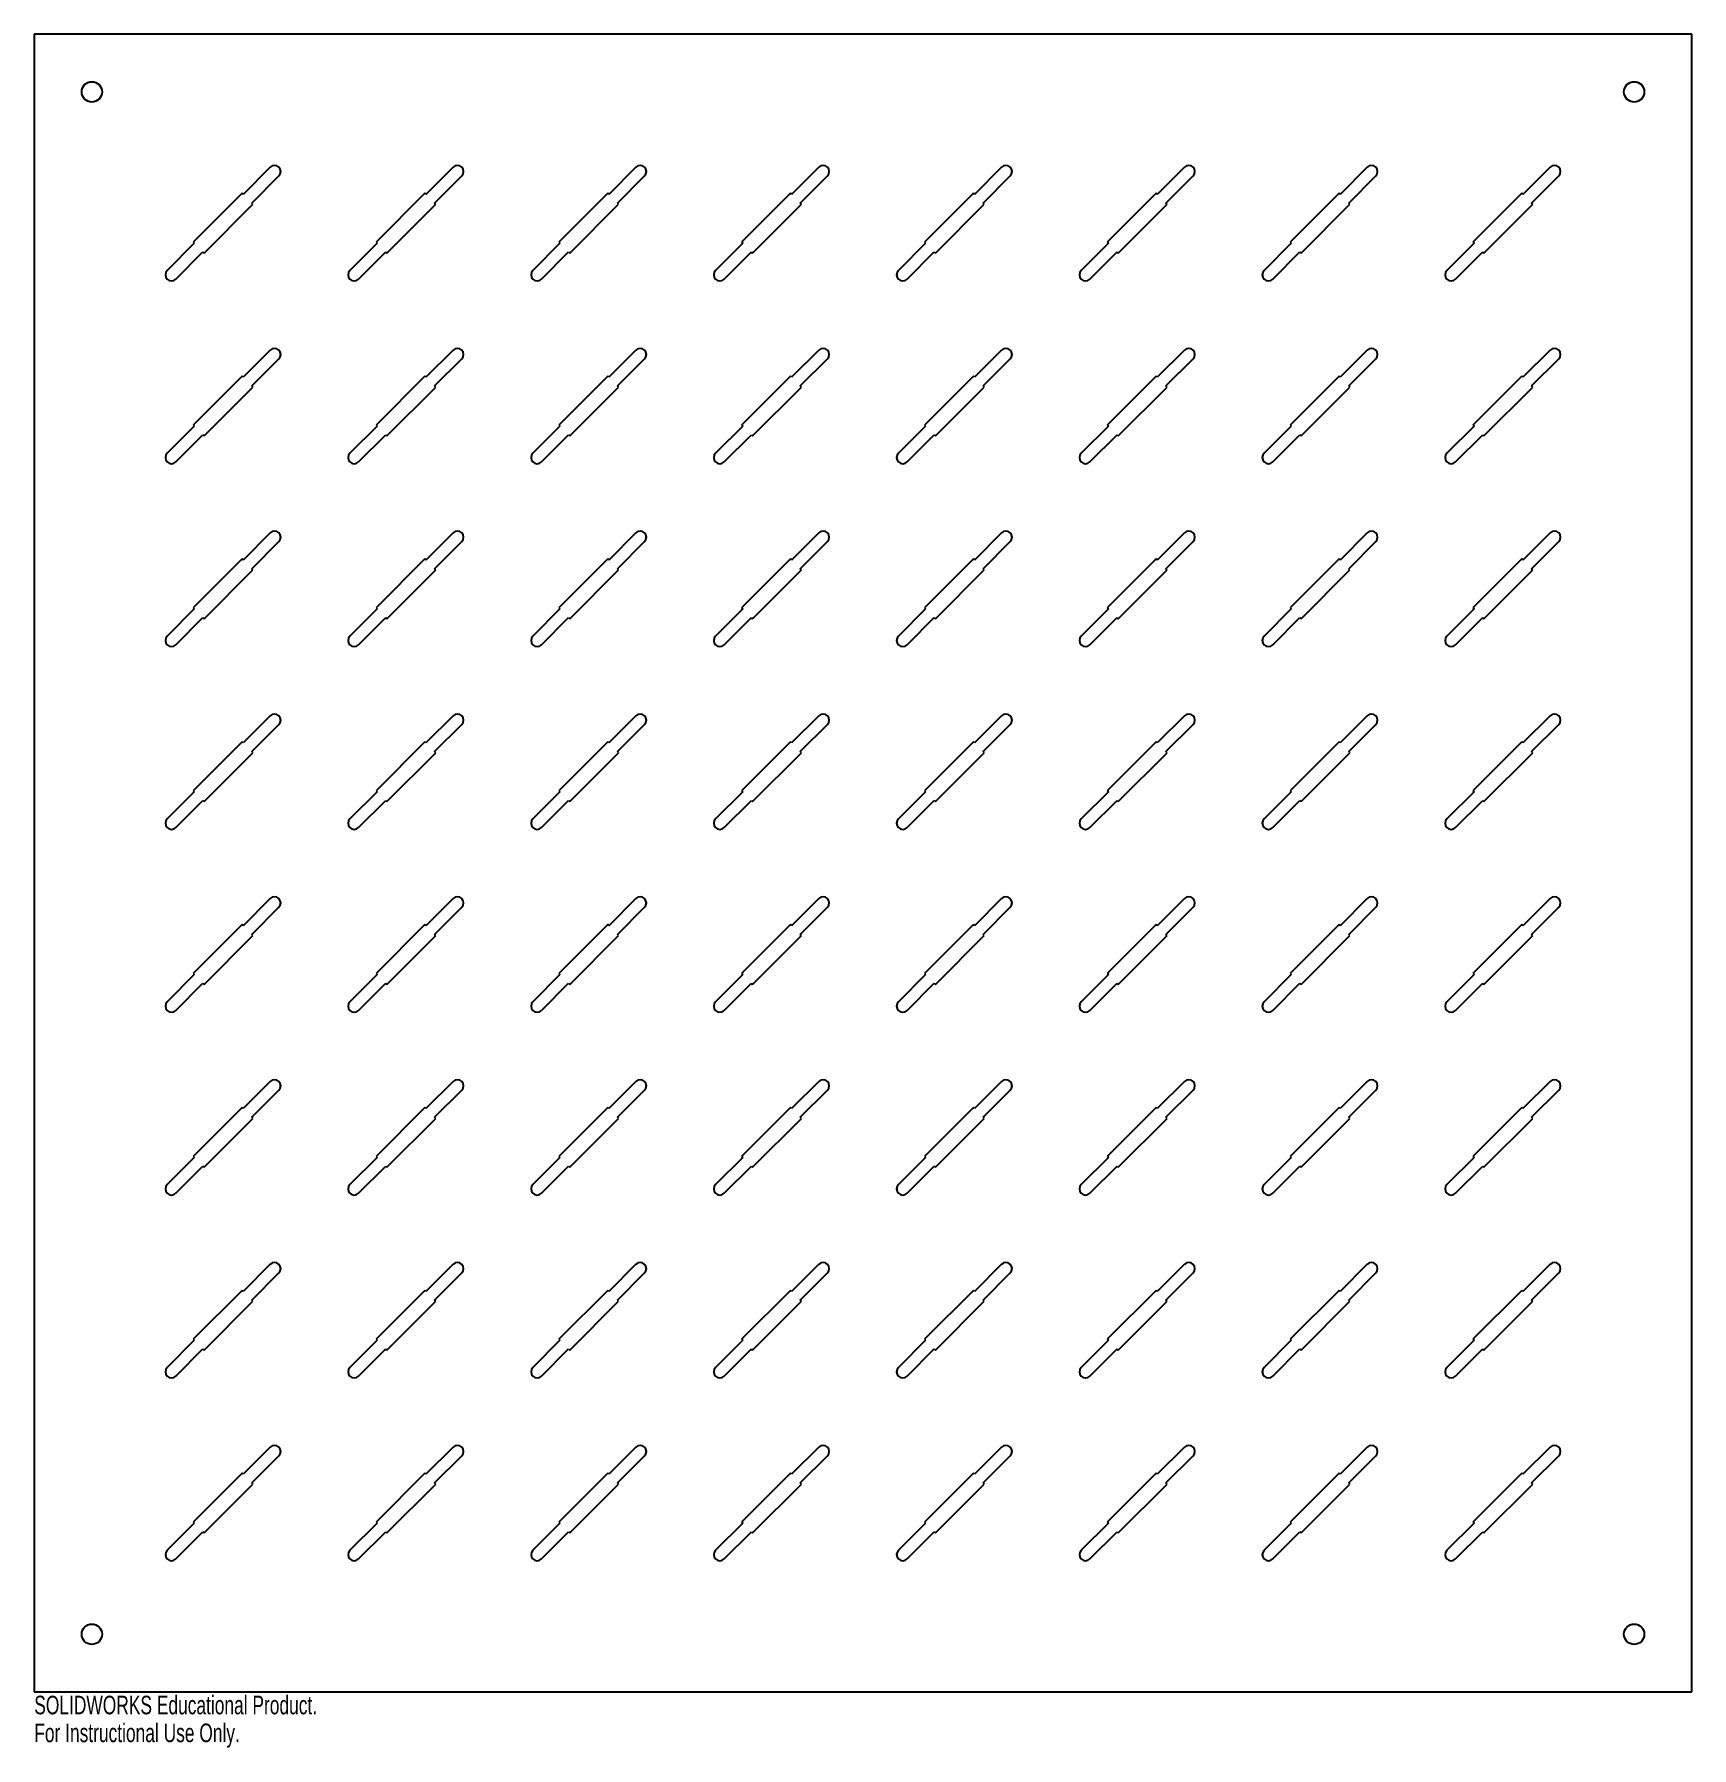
# Model space of a CAD drawing. Header units: millimetres. Extents: x 0 to 432, y -15 to 432.
import ezdxf

# ---------------------------------------------------------------- set-up
doc = ezdxf.new("R2010")
doc.units = ezdxf.units.MM
doc.styles.add('SLDTEXTSTYLE0', font='TXT', dxfattribs={"width": 0.7})

msp = doc.modelspace()

# ---------------------------------------------------------------- linework, layer by layer
at = {"color": 7, "linetype": 'Continuous', "lineweight": 25}
for p, q in [((431.8, 431.8), (0, 431.8)), ((0, 431.8), (0, 0)), ((431.8, 0), (431.8, 431.8)), ((61.49, 397.15), (54.42, 390.07)), ((56.66, 387.83), (63.74, 394.9)), ((109.12, 397.15), (102.05, 390.07)), ((104.29, 387.83), (111.37, 394.9)), ((156.75, 397.15), (149.68, 390.07)), ((151.92, 387.83), (159, 394.9)), ((204.38, 397.15), (197.31, 390.07)), ((199.55, 387.83), (206.63, 394.9)), ((252.01, 397.15), (244.94, 390.07)), ((247.18, 387.83), (254.26, 394.9)), ((299.64, 397.15), (292.57, 390.07)), ((294.81, 387.83), (301.89, 394.9)), ((347.27, 397.15), (340.2, 390.07)), ((342.44, 387.83), (349.52, 394.9)), ((394.9, 397.15), (387.83, 390.07)), ((390.07, 387.83), (397.15, 394.9)), ((54.13, 390.37), (41.4, 377.64)), ((54.42, 390.07), (54.13, 390.37)), ((101.76, 390.37), (89.03, 377.64)), ((102.05, 390.07), (101.76, 390.37)), ((149.39, 390.37), (136.66, 377.64)), ((149.68, 390.07), (149.39, 390.37)), ((197.02, 390.37), (184.29, 377.64)), ((197.31, 390.07), (197.02, 390.37)), ((244.65, 390.37), (231.92, 377.64)), ((244.94, 390.07), (244.65, 390.37)), ((292.28, 390.37), (279.55, 377.64)), ((292.57, 390.07), (292.28, 390.37)), ((339.91, 390.37), (327.18, 377.64)), ((340.2, 390.07), (339.91, 390.37)), ((387.54, 390.37), (374.81, 377.64)), ((387.83, 390.07), (387.54, 390.37)), ((44.23, 374.81), (56.96, 387.54)), ((56.96, 387.54), (56.66, 387.83)), ((91.86, 374.81), (104.59, 387.54)), ((104.59, 387.54), (104.29, 387.83)), ((139.49, 374.81), (152.22, 387.54)), ((152.22, 387.54), (151.92, 387.83)), ((187.12, 374.81), (199.85, 387.54)), ((199.85, 387.54), (199.55, 387.83)), ((234.75, 374.81), (247.48, 387.54)), ((247.48, 387.54), (247.18, 387.83)), ((282.38, 374.81), (295.11, 387.54)), ((295.11, 387.54), (294.81, 387.83)), ((330.01, 374.81), (342.74, 387.54)), ((342.74, 387.54), (342.44, 387.83)), ((377.64, 374.81), (390.37, 387.54)), ((390.37, 387.54), (390.07, 387.83)), ((41.69, 377.35), (34.62, 370.28)), ((36.87, 368.03), (43.94, 375.1)), ((41.4, 377.64), (41.69, 377.35)), ((43.94, 375.1), (44.23, 374.81)), ((89.32, 377.35), (82.25, 370.28)), ((84.5, 368.03), (91.57, 375.1)), ((89.03, 377.64), (89.32, 377.35)), ((91.57, 375.1), (91.86, 374.81)), ((136.95, 377.35), (129.88, 370.28)), ((132.13, 368.03), (139.2, 375.1)), ((136.66, 377.64), (136.95, 377.35)), ((139.2, 375.1), (139.49, 374.81)), ((184.58, 377.35), (177.51, 370.28)), ((179.76, 368.03), (186.83, 375.1)), ((184.29, 377.64), (184.58, 377.35)), ((186.83, 375.1), (187.12, 374.81)), ((232.21, 377.35), (225.14, 370.28)), ((227.39, 368.03), (234.46, 375.1)), ((231.92, 377.64), (232.21, 377.35)), ((234.46, 375.1), (234.75, 374.81)), ((279.84, 377.35), (272.77, 370.28)), ((275.02, 368.03), (282.09, 375.1)), ((279.55, 377.64), (279.84, 377.35)), ((282.09, 375.1), (282.38, 374.81)), ((327.47, 377.35), (320.4, 370.28)), ((322.65, 368.03), (329.72, 375.1)), ((327.18, 377.64), (327.47, 377.35)), ((329.72, 375.1), (330.01, 374.81)), ((375.1, 377.35), (368.03, 370.28)), ((370.28, 368.03), (377.35, 375.1)), ((374.81, 377.64), (375.1, 377.35)), ((377.35, 375.1), (377.64, 374.81)), ((61.49, 349.52), (54.42, 342.44)), ((109.12, 349.52), (102.05, 342.44)), ((156.75, 349.52), (149.68, 342.44)), ((204.38, 349.52), (197.31, 342.44)), ((252.01, 349.52), (244.94, 342.44)), ((299.64, 349.52), (292.57, 342.44)), ((347.27, 349.52), (340.2, 342.44)), ((394.9, 349.52), (387.83, 342.44)), ((56.66, 340.2), (63.74, 347.27)), ((104.29, 340.2), (111.37, 347.27)), ((151.92, 340.2), (159, 347.27)), ((199.55, 340.2), (206.63, 347.27)), ((247.18, 340.2), (254.26, 347.27)), ((294.81, 340.2), (301.89, 347.27)), ((342.44, 340.2), (349.52, 347.27)), ((390.07, 340.2), (397.15, 347.27)), ((54.13, 342.74), (41.4, 330.01)), ((44.23, 327.18), (56.96, 339.91)), ((54.42, 342.44), (54.13, 342.74)), ((56.96, 339.91), (56.66, 340.2)), ((101.76, 342.74), (89.03, 330.01)), ((91.86, 327.18), (104.59, 339.91)), ((102.05, 342.44), (101.76, 342.74)), ((104.59, 339.91), (104.29, 340.2)), ((149.39, 342.74), (136.66, 330.01)), ((139.49, 327.18), (152.22, 339.91)), ((149.68, 342.44), (149.39, 342.74)), ((152.22, 339.91), (151.92, 340.2)), ((197.02, 342.74), (184.29, 330.01)), ((187.12, 327.18), (199.85, 339.91)), ((197.31, 342.44), (197.02, 342.74)), ((199.85, 339.91), (199.55, 340.2)), ((244.65, 342.74), (231.92, 330.01)), ((234.75, 327.18), (247.48, 339.91)), ((244.94, 342.44), (244.65, 342.74)), ((247.48, 339.91), (247.18, 340.2)), ((292.28, 342.74), (279.55, 330.01)), ((282.38, 327.18), (295.11, 339.91)), ((292.57, 342.44), (292.28, 342.74)), ((295.11, 339.91), (294.81, 340.2)), ((339.91, 342.74), (327.18, 330.01)), ((330.01, 327.18), (342.74, 339.91)), ((340.2, 342.44), (339.91, 342.74)), ((342.74, 339.91), (342.44, 340.2)), ((387.54, 342.74), (374.81, 330.01)), ((377.64, 327.18), (390.37, 339.91)), ((387.83, 342.44), (387.54, 342.74)), ((390.37, 339.91), (390.07, 340.2)), ((41.69, 329.72), (34.62, 322.65)), ((36.87, 320.4), (43.94, 327.47)), ((41.4, 330.01), (41.69, 329.72)), ((43.94, 327.47), (44.23, 327.18)), ((89.32, 329.72), (82.25, 322.65)), ((84.5, 320.4), (91.57, 327.47)), ((89.03, 330.01), (89.32, 329.72)), ((91.57, 327.47), (91.86, 327.18)), ((136.95, 329.72), (129.88, 322.65)), ((132.13, 320.4), (139.2, 327.47)), ((136.66, 330.01), (136.95, 329.72)), ((139.2, 327.47), (139.49, 327.18)), ((184.58, 329.72), (177.51, 322.65)), ((179.76, 320.4), (186.83, 327.47)), ((184.29, 330.01), (184.58, 329.72)), ((186.83, 327.47), (187.12, 327.18)), ((232.21, 329.72), (225.14, 322.65)), ((227.39, 320.4), (234.46, 327.47)), ((231.92, 330.01), (232.21, 329.72)), ((234.46, 327.47), (234.75, 327.18)), ((279.84, 329.72), (272.77, 322.65)), ((275.02, 320.4), (282.09, 327.47)), ((279.55, 330.01), (279.84, 329.72)), ((282.09, 327.47), (282.38, 327.18)), ((327.47, 329.72), (320.4, 322.65)), ((322.65, 320.4), (329.72, 327.47)), ((327.18, 330.01), (327.47, 329.72)), ((329.72, 327.47), (330.01, 327.18)), ((375.1, 329.72), (368.03, 322.65)), ((370.28, 320.4), (377.35, 327.47)), ((374.81, 330.01), (375.1, 329.72)), ((377.35, 327.47), (377.64, 327.18)), ((61.49, 301.89), (54.42, 294.81)), ((56.66, 292.57), (63.74, 299.64)), ((109.12, 301.89), (102.05, 294.81)), ((104.29, 292.57), (111.37, 299.64)), ((156.75, 301.89), (149.68, 294.81)), ((151.92, 292.57), (159, 299.64)), ((204.38, 301.89), (197.31, 294.81)), ((199.55, 292.57), (206.63, 299.64)), ((252.01, 301.89), (244.94, 294.81)), ((247.18, 292.57), (254.26, 299.64)), ((299.64, 301.89), (292.57, 294.81)), ((294.81, 292.57), (301.89, 299.64)), ((347.27, 301.89), (340.2, 294.81)), ((342.44, 292.57), (349.52, 299.64)), ((394.9, 301.89), (387.83, 294.81)), ((390.07, 292.57), (397.15, 299.64)), ((54.13, 295.11), (41.4, 282.38)), ((54.42, 294.81), (54.13, 295.11)), ((101.76, 295.11), (89.03, 282.38)), ((102.05, 294.81), (101.76, 295.11)), ((149.39, 295.11), (136.66, 282.38)), ((149.68, 294.81), (149.39, 295.11)), ((197.02, 295.11), (184.29, 282.38)), ((197.31, 294.81), (197.02, 295.11)), ((244.65, 295.11), (231.92, 282.38)), ((244.94, 294.81), (244.65, 295.11)), ((292.28, 295.11), (279.55, 282.38)), ((292.57, 294.81), (292.28, 295.11)), ((339.91, 295.11), (327.18, 282.38)), ((340.2, 294.81), (339.91, 295.11)), ((387.54, 295.11), (374.81, 282.38)), ((387.83, 294.81), (387.54, 295.11)), ((44.23, 279.55), (56.96, 292.28)), ((56.96, 292.28), (56.66, 292.57)), ((91.86, 279.55), (104.59, 292.28)), ((104.59, 292.28), (104.29, 292.57)), ((139.49, 279.55), (152.22, 292.28)), ((152.22, 292.28), (151.92, 292.57)), ((187.12, 279.55), (199.85, 292.28)), ((199.85, 292.28), (199.55, 292.57)), ((234.75, 279.55), (247.48, 292.28)), ((247.48, 292.28), (247.18, 292.57)), ((282.38, 279.55), (295.11, 292.28)), ((295.11, 292.28), (294.81, 292.57)), ((330.01, 279.55), (342.74, 292.28)), ((342.74, 292.28), (342.44, 292.57)), ((377.64, 279.55), (390.37, 292.28)), ((390.37, 292.28), (390.07, 292.57)), ((41.69, 282.09), (34.62, 275.02)), ((41.4, 282.38), (41.69, 282.09)), ((89.32, 282.09), (82.25, 275.02)), ((89.03, 282.38), (89.32, 282.09)), ((136.95, 282.09), (129.88, 275.02)), ((136.66, 282.38), (136.95, 282.09)), ((184.58, 282.09), (177.51, 275.02)), ((184.29, 282.38), (184.58, 282.09)), ((232.21, 282.09), (225.14, 275.02)), ((231.92, 282.38), (232.21, 282.09)), ((279.84, 282.09), (272.77, 275.02)), ((279.55, 282.38), (279.84, 282.09)), ((327.47, 282.09), (320.4, 275.02)), ((327.18, 282.38), (327.47, 282.09)), ((375.1, 282.09), (368.03, 275.02)), ((374.81, 282.38), (375.1, 282.09)), ((36.87, 272.77), (43.94, 279.84)), ((43.94, 279.84), (44.23, 279.55)), ((84.5, 272.77), (91.57, 279.84)), ((91.57, 279.84), (91.86, 279.55)), ((132.13, 272.77), (139.2, 279.84)), ((139.2, 279.84), (139.49, 279.55)), ((179.76, 272.77), (186.83, 279.84)), ((186.83, 279.84), (187.12, 279.55)), ((227.39, 272.77), (234.46, 279.84)), ((234.46, 279.84), (234.75, 279.55)), ((275.02, 272.77), (282.09, 279.84)), ((282.09, 279.84), (282.38, 279.55)), ((322.65, 272.77), (329.72, 279.84)), ((329.72, 279.84), (330.01, 279.55)), ((370.28, 272.77), (377.35, 279.84)), ((377.35, 279.84), (377.64, 279.55)), ((61.49, 254.26), (54.42, 247.18)), ((56.66, 244.94), (63.74, 252.01)), ((109.12, 254.26), (102.05, 247.18)), ((104.29, 244.94), (111.37, 252.01)), ((156.75, 254.26), (149.68, 247.18)), ((151.92, 244.94), (159, 252.01)), ((204.38, 254.26), (197.31, 247.18)), ((199.55, 244.94), (206.63, 252.01)), ((252.01, 254.26), (244.94, 247.18)), ((247.18, 244.94), (254.26, 252.01)), ((299.64, 254.26), (292.57, 247.18)), ((294.81, 244.94), (301.89, 252.01)), ((347.27, 254.26), (340.2, 247.18)), ((342.44, 244.94), (349.52, 252.01)), ((394.9, 254.26), (387.83, 247.18)), ((390.07, 244.94), (397.15, 252.01)), ((54.13, 247.48), (41.4, 234.75)), ((54.42, 247.18), (54.13, 247.48)), ((101.76, 247.48), (89.03, 234.75)), ((102.05, 247.18), (101.76, 247.48)), ((149.39, 247.48), (136.66, 234.75)), ((149.68, 247.18), (149.39, 247.48)), ((197.02, 247.48), (184.29, 234.75)), ((197.31, 247.18), (197.02, 247.48)), ((244.65, 247.48), (231.92, 234.75)), ((244.94, 247.18), (244.65, 247.48)), ((292.28, 247.48), (279.55, 234.75)), ((292.57, 247.18), (292.28, 247.48)), ((339.91, 247.48), (327.18, 234.75)), ((340.2, 247.18), (339.91, 247.48)), ((387.54, 247.48), (374.81, 234.75)), ((387.83, 247.18), (387.54, 247.48)), ((44.23, 231.92), (56.96, 244.65)), ((56.96, 244.65), (56.66, 244.94)), ((91.86, 231.92), (104.59, 244.65)), ((104.59, 244.65), (104.29, 244.94)), ((139.49, 231.92), (152.22, 244.65)), ((152.22, 244.65), (151.92, 244.94)), ((187.12, 231.92), (199.85, 244.65)), ((199.85, 244.65), (199.55, 244.94)), ((234.75, 231.92), (247.48, 244.65)), ((247.48, 244.65), (247.18, 244.94)), ((282.38, 231.92), (295.11, 244.65)), ((295.11, 244.65), (294.81, 244.94)), ((330.01, 231.92), (342.74, 244.65)), ((342.74, 244.65), (342.44, 244.94)), ((377.64, 231.92), (390.37, 244.65)), ((390.37, 244.65), (390.07, 244.94)), ((41.69, 234.46), (34.62, 227.39)), ((36.87, 225.14), (43.94, 232.21)), ((41.4, 234.75), (41.69, 234.46)), ((43.94, 232.21), (44.23, 231.92)), ((89.32, 234.46), (82.25, 227.39)), ((84.5, 225.14), (91.57, 232.21)), ((89.03, 234.75), (89.32, 234.46)), ((91.57, 232.21), (91.86, 231.92)), ((136.95, 234.46), (129.88, 227.39)), ((132.13, 225.14), (139.2, 232.21)), ((136.66, 234.75), (136.95, 234.46)), ((139.2, 232.21), (139.49, 231.92)), ((184.58, 234.46), (177.51, 227.39)), ((179.76, 225.14), (186.83, 232.21)), ((184.29, 234.75), (184.58, 234.46)), ((186.83, 232.21), (187.12, 231.92)), ((232.21, 234.46), (225.14, 227.39)), ((227.39, 225.14), (234.46, 232.21)), ((231.92, 234.75), (232.21, 234.46)), ((234.46, 232.21), (234.75, 231.92)), ((279.84, 234.46), (272.77, 227.39)), ((275.02, 225.14), (282.09, 232.21)), ((279.55, 234.75), (279.84, 234.46)), ((282.09, 232.21), (282.38, 231.92)), ((327.47, 234.46), (320.4, 227.39)), ((322.65, 225.14), (329.72, 232.21)), ((327.18, 234.75), (327.47, 234.46)), ((329.72, 232.21), (330.01, 231.92)), ((375.1, 234.46), (368.03, 227.39)), ((370.28, 225.14), (377.35, 232.21)), ((374.81, 234.75), (375.1, 234.46)), ((377.35, 232.21), (377.64, 231.92)), ((61.49, 206.63), (54.42, 199.55)), ((109.12, 206.63), (102.05, 199.55)), ((156.75, 206.63), (149.68, 199.55)), ((204.38, 206.63), (197.31, 199.55)), ((252.01, 206.63), (244.94, 199.55)), ((299.64, 206.63), (292.57, 199.55)), ((347.27, 206.63), (340.2, 199.55)), ((394.9, 206.63), (387.83, 199.55)), ((56.66, 197.31), (63.74, 204.38)), ((104.29, 197.31), (111.37, 204.38)), ((151.92, 197.31), (159, 204.38)), ((199.55, 197.31), (206.63, 204.38)), ((247.18, 197.31), (254.26, 204.38)), ((294.81, 197.31), (301.89, 204.38)), ((342.44, 197.31), (349.52, 204.38)), ((390.07, 197.31), (397.15, 204.38)), ((54.13, 199.85), (41.4, 187.12)), ((44.23, 184.29), (56.96, 197.02)), ((54.42, 199.55), (54.13, 199.85)), ((56.96, 197.02), (56.66, 197.31)), ((101.76, 199.85), (89.03, 187.12)), ((91.86, 184.29), (104.59, 197.02)), ((102.05, 199.55), (101.76, 199.85)), ((104.59, 197.02), (104.29, 197.31)), ((149.39, 199.85), (136.66, 187.12)), ((139.49, 184.29), (152.22, 197.02)), ((149.68, 199.55), (149.39, 199.85)), ((152.22, 197.02), (151.92, 197.31)), ((197.02, 199.85), (184.29, 187.12)), ((187.12, 184.29), (199.85, 197.02)), ((197.31, 199.55), (197.02, 199.85)), ((199.85, 197.02), (199.55, 197.31)), ((244.65, 199.85), (231.92, 187.12)), ((234.75, 184.29), (247.48, 197.02)), ((244.94, 199.55), (244.65, 199.85)), ((247.48, 197.02), (247.18, 197.31)), ((292.28, 199.85), (279.55, 187.12)), ((282.38, 184.29), (295.11, 197.02)), ((292.57, 199.55), (292.28, 199.85)), ((295.11, 197.02), (294.81, 197.31)), ((339.91, 199.85), (327.18, 187.12)), ((330.01, 184.29), (342.74, 197.02)), ((340.2, 199.55), (339.91, 199.85)), ((342.74, 197.02), (342.44, 197.31)), ((387.54, 199.85), (374.81, 187.12)), ((377.64, 184.29), (390.37, 197.02)), ((387.83, 199.55), (387.54, 199.85)), ((390.37, 197.02), (390.07, 197.31)), ((41.69, 186.83), (34.62, 179.76)), ((36.87, 177.51), (43.94, 184.58)), ((41.4, 187.12), (41.69, 186.83)), ((43.94, 184.58), (44.23, 184.29)), ((89.32, 186.83), (82.25, 179.76)), ((84.5, 177.51), (91.57, 184.58)), ((89.03, 187.12), (89.32, 186.83)), ((91.57, 184.58), (91.86, 184.29)), ((136.95, 186.83), (129.88, 179.76)), ((132.13, 177.51), (139.2, 184.58)), ((136.66, 187.12), (136.95, 186.83)), ((139.2, 184.58), (139.49, 184.29)), ((184.58, 186.83), (177.51, 179.76)), ((179.76, 177.51), (186.83, 184.58)), ((184.29, 187.12), (184.58, 186.83)), ((186.83, 184.58), (187.12, 184.29)), ((232.21, 186.83), (225.14, 179.76)), ((227.39, 177.51), (234.46, 184.58)), ((231.92, 187.12), (232.21, 186.83)), ((234.46, 184.58), (234.75, 184.29)), ((279.84, 186.83), (272.77, 179.76)), ((275.02, 177.51), (282.09, 184.58)), ((279.55, 187.12), (279.84, 186.83)), ((282.09, 184.58), (282.38, 184.29)), ((327.47, 186.83), (320.4, 179.76)), ((322.65, 177.51), (329.72, 184.58)), ((327.18, 187.12), (327.47, 186.83)), ((329.72, 184.58), (330.01, 184.29)), ((375.1, 186.83), (368.03, 179.76)), ((370.28, 177.51), (377.35, 184.58)), ((374.81, 187.12), (375.1, 186.83)), ((377.35, 184.58), (377.64, 184.29)), ((61.49, 159), (54.42, 151.92)), ((56.66, 149.68), (63.74, 156.75)), ((109.12, 159), (102.05, 151.92)), ((104.29, 149.68), (111.37, 156.75)), ((156.75, 159), (149.68, 151.92)), ((151.92, 149.68), (159, 156.75)), ((204.38, 159), (197.31, 151.92)), ((199.55, 149.68), (206.63, 156.75)), ((252.01, 159), (244.94, 151.92)), ((247.18, 149.68), (254.26, 156.75)), ((299.64, 159), (292.57, 151.92)), ((294.81, 149.68), (301.89, 156.75)), ((347.27, 159), (340.2, 151.92)), ((342.44, 149.68), (349.52, 156.75)), ((394.9, 159), (387.83, 151.92)), ((390.07, 149.68), (397.15, 156.75)), ((54.13, 152.22), (41.4, 139.49)), ((54.42, 151.92), (54.13, 152.22)), ((101.76, 152.22), (89.03, 139.49)), ((102.05, 151.92), (101.76, 152.22)), ((149.39, 152.22), (136.66, 139.49)), ((149.68, 151.92), (149.39, 152.22)), ((197.02, 152.22), (184.29, 139.49)), ((197.31, 151.92), (197.02, 152.22)), ((244.65, 152.22), (231.92, 139.49)), ((244.94, 151.92), (244.65, 152.22)), ((292.28, 152.22), (279.55, 139.49)), ((292.57, 151.92), (292.28, 152.22)), ((339.91, 152.22), (327.18, 139.49)), ((340.2, 151.92), (339.91, 152.22)), ((387.54, 152.22), (374.81, 139.49)), ((387.83, 151.92), (387.54, 152.22)), ((44.23, 136.66), (56.96, 149.39)), ((56.96, 149.39), (56.66, 149.68)), ((91.86, 136.66), (104.59, 149.39)), ((104.59, 149.39), (104.29, 149.68)), ((139.49, 136.66), (152.22, 149.39)), ((152.22, 149.39), (151.92, 149.68)), ((187.12, 136.66), (199.85, 149.39)), ((199.85, 149.39), (199.55, 149.68)), ((234.75, 136.66), (247.48, 149.39)), ((247.48, 149.39), (247.18, 149.68)), ((282.38, 136.66), (295.11, 149.39)), ((295.11, 149.39), (294.81, 149.68)), ((330.01, 136.66), (342.74, 149.39)), ((342.74, 149.39), (342.44, 149.68)), ((377.64, 136.66), (390.37, 149.39)), ((390.37, 149.39), (390.07, 149.68)), ((41.69, 139.2), (34.62, 132.13)), ((41.4, 139.49), (41.69, 139.2)), ((89.32, 139.2), (82.25, 132.13)), ((89.03, 139.49), (89.32, 139.2)), ((136.95, 139.2), (129.88, 132.13)), ((136.66, 139.49), (136.95, 139.2)), ((184.58, 139.2), (177.51, 132.13)), ((184.29, 139.49), (184.58, 139.2)), ((232.21, 139.2), (225.14, 132.13)), ((231.92, 139.49), (232.21, 139.2)), ((279.84, 139.2), (272.77, 132.13)), ((279.55, 139.49), (279.84, 139.2)), ((327.47, 139.2), (320.4, 132.13)), ((327.18, 139.49), (327.47, 139.2)), ((375.1, 139.2), (368.03, 132.13)), ((374.81, 139.49), (375.1, 139.2)), ((36.87, 129.88), (43.94, 136.95)), ((43.94, 136.95), (44.23, 136.66)), ((84.5, 129.88), (91.57, 136.95)), ((91.57, 136.95), (91.86, 136.66)), ((132.13, 129.88), (139.2, 136.95)), ((139.2, 136.95), (139.49, 136.66)), ((179.76, 129.88), (186.83, 136.95)), ((186.83, 136.95), (187.12, 136.66)), ((227.39, 129.88), (234.46, 136.95)), ((234.46, 136.95), (234.75, 136.66)), ((275.02, 129.88), (282.09, 136.95)), ((282.09, 136.95), (282.38, 136.66)), ((322.65, 129.88), (329.72, 136.95)), ((329.72, 136.95), (330.01, 136.66)), ((370.28, 129.88), (377.35, 136.95)), ((377.35, 136.95), (377.64, 136.66)), ((61.49, 111.37), (54.42, 104.29)), ((56.66, 102.05), (63.74, 109.12)), ((109.12, 111.37), (102.05, 104.29)), ((104.29, 102.05), (111.37, 109.12)), ((156.75, 111.37), (149.68, 104.29)), ((151.92, 102.05), (159, 109.12)), ((204.38, 111.37), (197.31, 104.29)), ((199.55, 102.05), (206.63, 109.12)), ((252.01, 111.37), (244.94, 104.29)), ((247.18, 102.05), (254.26, 109.12)), ((299.64, 111.37), (292.57, 104.29)), ((294.81, 102.05), (301.89, 109.12)), ((347.27, 111.37), (340.2, 104.29)), ((342.44, 102.05), (349.52, 109.12)), ((394.9, 111.37), (387.83, 104.29)), ((390.07, 102.05), (397.15, 109.12)), ((54.13, 104.59), (41.4, 91.86)), ((54.42, 104.29), (54.13, 104.59)), ((101.76, 104.59), (89.03, 91.86)), ((102.05, 104.29), (101.76, 104.59)), ((149.39, 104.59), (136.66, 91.86)), ((149.68, 104.29), (149.39, 104.59)), ((197.02, 104.59), (184.29, 91.86)), ((197.31, 104.29), (197.02, 104.59)), ((244.65, 104.59), (231.92, 91.86)), ((244.94, 104.29), (244.65, 104.59)), ((292.28, 104.59), (279.55, 91.86)), ((292.57, 104.29), (292.28, 104.59)), ((339.91, 104.59), (327.18, 91.86)), ((340.2, 104.29), (339.91, 104.59)), ((387.54, 104.59), (374.81, 91.86)), ((387.83, 104.29), (387.54, 104.59)), ((44.23, 89.03), (56.96, 101.76)), ((56.96, 101.76), (56.66, 102.05)), ((91.86, 89.03), (104.59, 101.76)), ((104.59, 101.76), (104.29, 102.05)), ((139.49, 89.03), (152.22, 101.76)), ((152.22, 101.76), (151.92, 102.05)), ((187.12, 89.03), (199.85, 101.76)), ((199.85, 101.76), (199.55, 102.05)), ((234.75, 89.03), (247.48, 101.76)), ((247.48, 101.76), (247.18, 102.05)), ((282.38, 89.03), (295.11, 101.76)), ((295.11, 101.76), (294.81, 102.05)), ((330.01, 89.03), (342.74, 101.76)), ((342.74, 101.76), (342.44, 102.05)), ((377.64, 89.03), (390.37, 101.76)), ((390.37, 101.76), (390.07, 102.05)), ((41.69, 91.57), (34.62, 84.5)), ((36.87, 82.25), (43.94, 89.32)), ((41.4, 91.86), (41.69, 91.57)), ((43.94, 89.32), (44.23, 89.03)), ((89.32, 91.57), (82.25, 84.5)), ((84.5, 82.25), (91.57, 89.32)), ((89.03, 91.86), (89.32, 91.57)), ((91.57, 89.32), (91.86, 89.03)), ((136.95, 91.57), (129.88, 84.5)), ((132.13, 82.25), (139.2, 89.32)), ((136.66, 91.86), (136.95, 91.57)), ((139.2, 89.32), (139.49, 89.03)), ((184.58, 91.57), (177.51, 84.5)), ((179.76, 82.25), (186.83, 89.32)), ((184.29, 91.86), (184.58, 91.57)), ((186.83, 89.32), (187.12, 89.03)), ((232.21, 91.57), (225.14, 84.5)), ((227.39, 82.25), (234.46, 89.32)), ((231.92, 91.86), (232.21, 91.57)), ((234.46, 89.32), (234.75, 89.03)), ((279.84, 91.57), (272.77, 84.5)), ((275.02, 82.25), (282.09, 89.32)), ((279.55, 91.86), (279.84, 91.57)), ((282.09, 89.32), (282.38, 89.03)), ((327.47, 91.57), (320.4, 84.5)), ((322.65, 82.25), (329.72, 89.32)), ((327.18, 91.86), (327.47, 91.57)), ((329.72, 89.32), (330.01, 89.03)), ((375.1, 91.57), (368.03, 84.5)), ((370.28, 82.25), (377.35, 89.32)), ((374.81, 91.86), (375.1, 91.57)), ((377.35, 89.32), (377.64, 89.03)), ((61.49, 63.74), (54.42, 56.66)), ((109.12, 63.74), (102.05, 56.66)), ((156.75, 63.74), (149.68, 56.66)), ((204.38, 63.74), (197.31, 56.66)), ((252.01, 63.74), (244.94, 56.66)), ((299.64, 63.74), (292.57, 56.66)), ((347.27, 63.74), (340.2, 56.66)), ((394.9, 63.74), (387.83, 56.66)), ((56.66, 54.42), (63.74, 61.49)), ((104.29, 54.42), (111.37, 61.49)), ((151.92, 54.42), (159, 61.49)), ((199.55, 54.42), (206.63, 61.49)), ((247.18, 54.42), (254.26, 61.49)), ((294.81, 54.42), (301.89, 61.49)), ((342.44, 54.42), (349.52, 61.49)), ((390.07, 54.42), (397.15, 61.49)), ((54.13, 56.96), (41.4, 44.23)), ((44.23, 41.4), (56.96, 54.13)), ((54.42, 56.66), (54.13, 56.96)), ((56.96, 54.13), (56.66, 54.42)), ((101.76, 56.96), (89.03, 44.23)), ((91.86, 41.4), (104.59, 54.13)), ((102.05, 56.66), (101.76, 56.96)), ((104.59, 54.13), (104.29, 54.42)), ((149.39, 56.96), (136.66, 44.23)), ((139.49, 41.4), (152.22, 54.13)), ((149.68, 56.66), (149.39, 56.96)), ((152.22, 54.13), (151.92, 54.42)), ((197.02, 56.96), (184.29, 44.23)), ((187.12, 41.4), (199.85, 54.13)), ((197.31, 56.66), (197.02, 56.96)), ((199.85, 54.13), (199.55, 54.42)), ((244.65, 56.96), (231.92, 44.23)), ((234.75, 41.4), (247.48, 54.13)), ((244.94, 56.66), (244.65, 56.96)), ((247.48, 54.13), (247.18, 54.42)), ((292.28, 56.96), (279.55, 44.23)), ((282.38, 41.4), (295.11, 54.13)), ((292.57, 56.66), (292.28, 56.96)), ((295.11, 54.13), (294.81, 54.42)), ((339.91, 56.96), (327.18, 44.23)), ((330.01, 41.4), (342.74, 54.13)), ((340.2, 56.66), (339.91, 56.96)), ((342.74, 54.13), (342.44, 54.42)), ((387.54, 56.96), (374.81, 44.23)), ((377.64, 41.4), (390.37, 54.13)), ((387.83, 56.66), (387.54, 56.96)), ((390.37, 54.13), (390.07, 54.42)), ((41.69, 43.94), (34.62, 36.87)), ((36.87, 34.62), (43.94, 41.69)), ((41.4, 44.23), (41.69, 43.94)), ((43.94, 41.69), (44.23, 41.4)), ((89.32, 43.94), (82.25, 36.87)), ((84.5, 34.62), (91.57, 41.69)), ((89.03, 44.23), (89.32, 43.94)), ((91.57, 41.69), (91.86, 41.4)), ((136.95, 43.94), (129.88, 36.87)), ((132.13, 34.62), (139.2, 41.69)), ((136.66, 44.23), (136.95, 43.94)), ((139.2, 41.69), (139.49, 41.4)), ((184.58, 43.94), (177.51, 36.87)), ((179.76, 34.62), (186.83, 41.69)), ((184.29, 44.23), (184.58, 43.94)), ((186.83, 41.69), (187.12, 41.4)), ((232.21, 43.94), (225.14, 36.87)), ((227.39, 34.62), (234.46, 41.69)), ((231.92, 44.23), (232.21, 43.94)), ((234.46, 41.69), (234.75, 41.4)), ((279.84, 43.94), (272.77, 36.87)), ((275.02, 34.62), (282.09, 41.69)), ((279.55, 44.23), (279.84, 43.94)), ((282.09, 41.69), (282.38, 41.4)), ((327.47, 43.94), (320.4, 36.87)), ((322.65, 34.62), (329.72, 41.69)), ((327.18, 44.23), (327.47, 43.94)), ((329.72, 41.69), (330.01, 41.4)), ((375.1, 43.94), (368.03, 36.87)), ((370.28, 34.62), (377.35, 41.69)), ((374.81, 44.23), (375.1, 43.94)), ((377.35, 41.69), (377.64, 41.4)), ((0, 0), (431.8, 0))]:
    msp.add_line(p, q, dxfattribs=at)
for centre in [(15, 416.8), (416.8, 416.8), (15, 15), (416.8, 15)]:
    msp.add_circle(centre, 2.65, dxfattribs=at)
for centre, start, end in [((62.61, 396.02), 315, 135), ((110.24, 396.02), 315, 135), ((157.87, 396.02), 315, 135), ((205.5, 396.02), 315, 135), ((253.13, 396.02), 315, 135), ((300.76, 396.02), 315, 135), ((348.39, 396.02), 315, 135), ((396.02, 396.02), 315, 135), ((35.74, 369.15), 135, 315), ((83.37, 369.15), 135, 315), ((131, 369.15), 135, 315), ((178.63, 369.15), 135, 315), ((226.26, 369.15), 135, 315), ((273.89, 369.15), 135, 315), ((321.52, 369.15), 135, 315), ((369.15, 369.15), 135, 315), ((62.61, 348.39), 315, 135), ((110.24, 348.39), 315, 135), ((157.87, 348.39), 315, 135), ((205.5, 348.39), 315, 135), ((253.13, 348.39), 315, 135), ((300.76, 348.39), 315, 135), ((348.39, 348.39), 315, 135), ((396.02, 348.39), 315, 135), ((35.74, 321.52), 135, 315), ((83.37, 321.52), 135, 315), ((131, 321.52), 135, 315), ((178.63, 321.52), 135, 315), ((226.26, 321.52), 135, 315), ((273.89, 321.52), 135, 315), ((321.52, 321.52), 135, 315), ((369.15, 321.52), 135, 315), ((62.61, 300.76), 315, 135), ((110.24, 300.76), 315, 135), ((157.87, 300.76), 315, 135), ((205.5, 300.76), 315, 135), ((253.13, 300.76), 315, 135), ((300.76, 300.76), 315, 135), ((348.39, 300.76), 315, 135), ((396.02, 300.76), 315, 135), ((35.74, 273.89), 135, 315), ((83.37, 273.89), 135, 315), ((131, 273.89), 135, 315), ((178.63, 273.89), 135, 315), ((226.26, 273.89), 135, 315), ((273.89, 273.89), 135, 315), ((321.52, 273.89), 135, 315), ((369.15, 273.89), 135, 315), ((62.61, 253.13), 315, 135), ((110.24, 253.13), 315, 135), ((157.87, 253.13), 315, 135), ((205.5, 253.13), 315, 135), ((253.13, 253.13), 315, 135), ((300.76, 253.13), 315, 135), ((348.39, 253.13), 315, 135), ((396.02, 253.13), 315, 135), ((35.74, 226.26), 135, 315), ((83.37, 226.26), 135, 315), ((131, 226.26), 135, 315), ((178.63, 226.26), 135, 315), ((226.26, 226.26), 135, 315), ((273.89, 226.26), 135, 315), ((321.52, 226.26), 135, 315), ((369.15, 226.26), 135, 315), ((62.61, 205.5), 315, 135), ((110.24, 205.5), 315, 135), ((157.87, 205.5), 315, 135), ((205.5, 205.5), 315, 135), ((253.13, 205.5), 315, 135), ((300.76, 205.5), 315, 135), ((348.39, 205.5), 315, 135), ((396.02, 205.5), 315, 135), ((35.74, 178.63), 135, 315), ((83.37, 178.63), 135, 315), ((131, 178.63), 135, 315), ((178.63, 178.63), 135, 315), ((226.26, 178.63), 135, 315), ((273.89, 178.63), 135, 315), ((321.52, 178.63), 135, 315), ((369.15, 178.63), 135, 315), ((62.61, 157.87), 315, 135), ((110.24, 157.87), 315, 135), ((157.87, 157.87), 315, 135), ((205.5, 157.87), 315, 135), ((253.13, 157.87), 315, 135), ((300.76, 157.87), 315, 135), ((348.39, 157.87), 315, 135), ((396.02, 157.87), 315, 135), ((35.74, 131), 135, 315), ((83.37, 131), 135, 315), ((131, 131), 135, 315), ((178.63, 131), 135, 315), ((226.26, 131), 135, 315), ((273.89, 131), 135, 315), ((321.52, 131), 135, 315), ((369.15, 131), 135, 315), ((62.61, 110.24), 315, 135), ((110.24, 110.24), 315, 135), ((157.87, 110.24), 315, 135), ((205.5, 110.24), 315, 135), ((253.13, 110.24), 315, 135), ((300.76, 110.24), 315, 135), ((348.39, 110.24), 315, 135), ((396.02, 110.24), 315, 135), ((35.74, 83.37), 135, 315), ((83.37, 83.37), 135, 315), ((131, 83.37), 135, 315), ((178.63, 83.37), 135, 315), ((226.26, 83.37), 135, 315), ((273.89, 83.37), 135, 315), ((321.52, 83.37), 135, 315), ((369.15, 83.37), 135, 315), ((62.61, 62.61), 315, 135), ((110.24, 62.61), 315, 135), ((157.87, 62.61), 315, 135), ((205.5, 62.61), 315, 135), ((253.13, 62.61), 315, 135), ((300.76, 62.61), 315, 135), ((348.39, 62.61), 315, 135), ((396.02, 62.61), 315, 135), ((35.74, 35.74), 135, 315), ((83.37, 35.74), 135, 315), ((131, 35.74), 135, 315), ((178.63, 35.74), 135, 315), ((226.26, 35.74), 135, 315), ((273.89, 35.74), 135, 315), ((321.52, 35.74), 135, 315), ((369.15, 35.74), 135, 315)]:
    msp.add_arc(centre, 1.59, start, end, dxfattribs=at)

# ---------------------------------------------------------------- texts
at = {"color": 7, "linetype": 'Continuous', "char_height": 4.8336, "attachment_point": 1, "style": 'SLDTEXTSTYLE0'}
for s, insert in [('SOLIDWORKS Educational Product.', (0, -1.02)), ('For Instructional Use Only.', (0, -8.27))]:
    msp.add_mtext(s, dxfattribs=dict(at, insert=insert))

doc.saveas('drawing.dxf')
